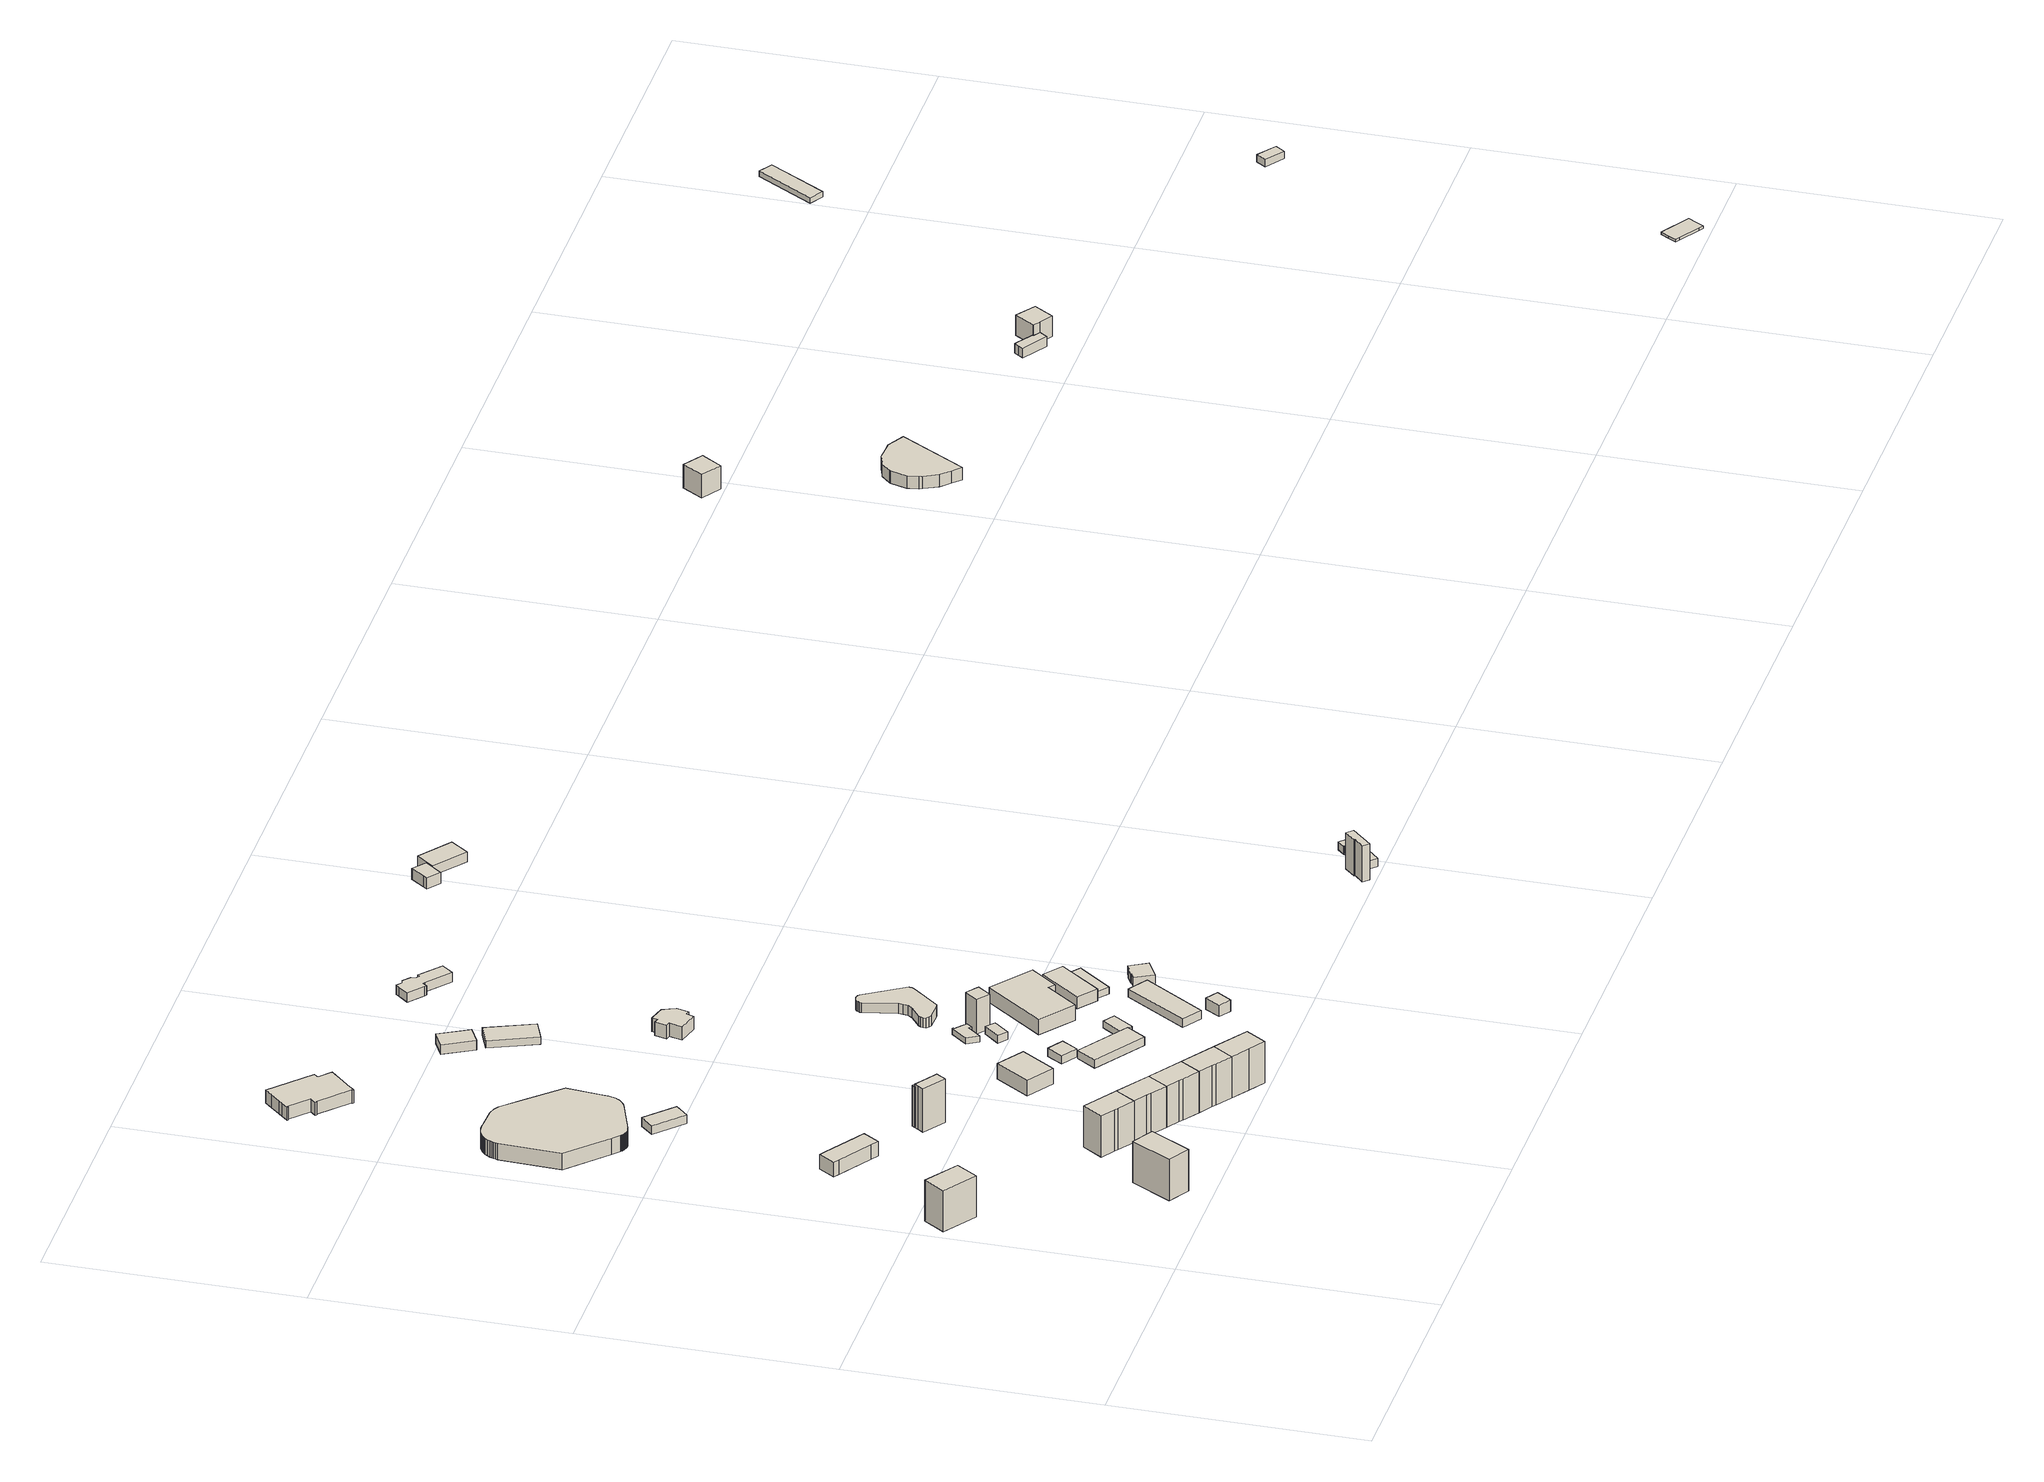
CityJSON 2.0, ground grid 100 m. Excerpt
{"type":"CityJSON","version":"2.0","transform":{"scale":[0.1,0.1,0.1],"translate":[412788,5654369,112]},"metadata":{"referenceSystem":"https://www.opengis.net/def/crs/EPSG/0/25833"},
"CityObjects":{
"building1":{"type":"Building","attributes":{"Dachtyp_tdc":"tdcGableRoof","Gemeindeschluessel":14612000,"Dachneigung":35.49,"QualitaetDacherkennung":73,"Geometrietyp2DReferenz":"3000","measuredHeight":19.19,"function":"31001_9998","roofType":"3100"},"geometry":[{"type":"Solid","lod":"1","boundaries":[[[[0,1,2,3]],[[4,5,6,7]],[[3,5,4,0]],[[2,6,5,3]],[[1,7,6,2]],[[0,4,7,1]]]]}]},
"building2":{"type":"Building","attributes":{"Dachtyp_tdc":"tdcGableRoof","Gemeindeschluessel":14612000,"Dachneigung":35.24,"QualitaetDacherkennung":85,"Geometrietyp2DReferenz":"3000","measuredHeight":19.18,"function":"31001_9998","roofType":"3100"},"geometry":[{"type":"Solid","lod":"1","boundaries":[[[[8,9,10,11]],[[12,13,14,15]],[[11,13,12,8]],[[10,14,13,11]],[[9,15,14,10]],[[8,12,15,9]]]]}]},
"building3":{"type":"Building","attributes":{"Dachtyp_tdc":"tdcHipRoof","Gemeindeschluessel":14612000,"Dachneigung":44.94,"QualitaetDacherkennung":73,"Geometrietyp2DReferenz":"3000","measuredHeight":8.07,"function":"31001_9998","roofType":"3200"},"geometry":[{"type":"Solid","lod":"1","boundaries":[[[[16,17,18,19,20,21,22,23]],[[24,25,26,27,28,29,30,31]],[[23,25,24,16]],[[22,26,25,23]],[[21,27,26,22]],[[20,28,27,21]],[[19,29,28,20]],[[18,30,29,19]],[[17,31,30,18]],[[16,24,31,17]]]]}]},
"building4":{"type":"Building","attributes":{"Dachtyp_tdc":"tdcFreeFormRoof","Gemeindeschluessel":14612000,"Dachneigung":35.7,"QualitaetDacherkennung":86,"Geometrietyp2DReferenz":"3000","measuredHeight":19.21,"function":"31001_9998","roofType":"5000"},"geometry":[{"type":"Solid","lod":"1","boundaries":[[[[32,33,34,35,36,37]],[[38,39,40,41,42,43]],[[37,39,38,32]],[[36,40,39,37]],[[35,41,40,36]],[[34,42,41,35]],[[33,43,42,34]],[[32,38,43,33]]]]}]},
"building5":{"type":"Building","attributes":{"Dachtyp_tdc":"tdcFreeFormRoof","Gemeindeschluessel":14612000,"Dachneigung":35.64,"QualitaetDacherkennung":87,"Geometrietyp2DReferenz":"3000","measuredHeight":19.23,"function":"31001_9998","roofType":"5000"},"geometry":[{"type":"Solid","lod":"1","boundaries":[[[[44,45,46,33,32,47]],[[48,49,38,43,50,51]],[[47,49,48,44]],[[32,38,49,47]],[[33,43,38,32]],[[46,50,43,33]],[[45,51,50,46]],[[44,48,51,45]]]]}]},
"building6":{"type":"Building","attributes":{"Dachtyp_tdc":"tdcFreeFormRoof","Gemeindeschluessel":14612000,"Dachneigung":10.07,"QualitaetDacherkennung":16,"Geometrietyp2DReferenz":"3000","measuredHeight":8.71,"function":"31001_9998","roofType":"5000"},"geometry":[{"type":"Solid","lod":"1","boundaries":[[[[52,53,54,55,56,57,58,59,60,61,62,63,64,65,66,67,68,69,70,71,72,73,74,75,76,77,78,79,80,81,82,83,84,85,86,87,88,89,90,91,92,93,94,95,96,97,98,99,100,101,102,103,104,105,106,107,108,109,110,111,112,113,114,115]],[[116,117,118,119,120,121,122,123,124,125,126,127,128,129,130,131,132,133,134,135,136,137,138,139,140,141,142,143,144,145,146,147,148,149,150,151,152,153,154,155,156,157,158,159,160,161,162,163,164,165,166,167,168,169,170,171,172,173,174,175,176,177,178,179]],[[115,117,116,52]],[[114,118,117,115]],[[113,119,118,114]],[[112,120,119,113]],[[111,121,120,112]],[[110,122,121,111]],[[109,123,122,110]],[[108,124,123,109]],[[107,125,124,108]],[[106,126,125,107]],[[105,127,126,106]],[[104,128,127,105]],[[103,129,128,104]],[[102,130,129,103]],[[101,131,130,102]],[[100,132,131,101]],[[99,133,132,100]],[[98,134,133,99]],[[97,135,134,98]],[[96,136,135,97]],[[95,137,136,96]],[[94,138,137,95]],[[93,139,138,94]],[[92,140,139,93]],[[91,141,140,92]],[[90,142,141,91]],[[89,143,142,90]],[[88,144,143,89]],[[87,145,144,88]],[[86,146,145,87]],[[85,147,146,86]],[[84,148,147,85]],[[83,149,148,84]],[[82,150,149,83]],[[81,151,150,82]],[[80,152,151,81]],[[79,153,152,80]],[[78,154,153,79]],[[77,155,154,78]],[[76,156,155,77]],[[75,157,156,76]],[[74,158,157,75]],[[73,159,158,74]],[[72,160,159,73]],[[71,161,160,72]],[[70,162,161,71]],[[69,163,162,70]],[[68,164,163,69]],[[67,165,164,68]],[[66,166,165,67]],[[65,167,166,66]],[[64,168,167,65]],[[63,169,168,64]],[[62,170,169,63]],[[61,171,170,62]],[[60,172,171,61]],[[59,173,172,60]],[[58,174,173,59]],[[57,175,174,58]],[[56,176,175,57]],[[55,177,176,56]],[[54,178,177,55]],[[53,179,178,54]],[[52,116,179,53]]]]}]},
"building7":{"type":"Building","attributes":{"Gemeindeschluessel":14612000,"Geometrietyp2DReferenz":"3000","function":"31001_9998","roofType":"9999"},"children":["building7-1","building7-2"]},
"building7-1":{"type":"BuildingPart","attributes":{"Dachtyp_tdc":"tdcPolyFlatRoof","Dachneigung":3.01,"QualitaetDacherkennung":7,"Geometrietyp2DReferenz":"3000","measuredHeight":17.36,"roofType":"2100"},"parents":["building7"],"geometry":[{"type":"Solid","lod":"1","boundaries":[[[[180,181,182,183]],[[184,185,186,187]],[[183,185,184,180]],[[182,186,185,183]],[[181,187,186,182]],[[180,184,187,181]]]]}]},
"building7-2":{"type":"BuildingPart","attributes":{"Dachtyp_tdc":"tdcFreeFormRoof","Dachneigung":50.41,"QualitaetDacherkennung":5,"Geometrietyp2DReferenz":"3000","measuredHeight":19.71,"roofType":"5000"},"parents":["building7"],"geometry":[{"type":"Solid","lod":"1","boundaries":[[[[188,189,190,191,192,193]],[[185,194,195,196,197,186]],[[193,194,185,188]],[[192,195,194,193]],[[191,196,195,192]],[[190,197,196,191]],[[189,186,197,190]],[[188,185,186,189]]]]}]},
"building8":{"type":"Building","attributes":{"Dachtyp_tdc":"tdcGableRoof","Gemeindeschluessel":14612000,"Dachneigung":35.6,"QualitaetDacherkennung":88,"Geometrietyp2DReferenz":"3000","measuredHeight":19.21,"function":"31001_9998","roofType":"3100"},"geometry":[{"type":"Solid","lod":"1","boundaries":[[[[198,46,45,199,200,201]],[[202,203,204,205,51,50]],[[201,203,202,198]],[[200,204,203,201]],[[199,205,204,200]],[[45,51,205,199]],[[46,50,51,45]],[[198,202,50,46]]]]}]},
"building9":{"type":"Building","attributes":{"Dachtyp_tdc":"tdcGableRoof","Gemeindeschluessel":14612000,"Dachneigung":19.76,"QualitaetDacherkennung":87,"Geometrietyp2DReferenz":"3000","measuredHeight":4.37,"function":"31001_9998","roofType":"3100"},"geometry":[{"type":"Solid","lod":"1","boundaries":[[[[206,207,208,209]],[[210,211,212,213]],[[209,211,210,206]],[[208,212,211,209]],[[207,213,212,208]],[[206,210,213,207]]]]}]},
"building10":{"type":"Building","attributes":{"Dachtyp_tdc":"tdcFreeFormRoof","Gemeindeschluessel":14612000,"Dachneigung":35.63,"QualitaetDacherkennung":88,"Geometrietyp2DReferenz":"3000","measuredHeight":19.23,"function":"31001_9998","roofType":"5000"},"geometry":[{"type":"Solid","lod":"1","boundaries":[[[[201,214,215,216,217,198]],[[203,202,218,219,220,221]],[[198,202,203,201]],[[217,218,202,198]],[[216,219,218,217]],[[215,220,219,216]],[[214,221,220,215]],[[201,203,221,214]]]]}]},
"building11":{"type":"Building","attributes":{"Dachtyp_tdc":"tdcFreeFormRoof","Gemeindeschluessel":14612000,"Dachneigung":35.74,"QualitaetDacherkennung":88,"Geometrietyp2DReferenz":"3000","measuredHeight":19.25,"function":"31001_9998","roofType":"5000"},"geometry":[{"type":"Solid","lod":"1","boundaries":[[[[222,223,224,217,216]],[[225,219,218,226,227]],[[216,219,225,222]],[[217,218,219,216]],[[224,226,218,217]],[[223,227,226,224]],[[222,225,227,223]]]]}]},
"building12":{"type":"Building","attributes":{"Dachtyp_tdc":"tdcFreeFormRoof","Gemeindeschluessel":14612000,"Dachneigung":10.03,"QualitaetDacherkennung":33,"Geometrietyp2DReferenz":"3000","measuredHeight":6.34,"function":"31001_9998","roofType":"5000"},"geometry":[{"type":"Solid","lod":"1","boundaries":[[[[228,229,230,231,232,233,234,235,236,237,238,239,240,241,242,243,244,245,246,247]],[[248,249,250,251,252,253,254,255,256,257,258,259,260,261,262,263,264,265,266,267]],[[247,249,248,228]],[[246,250,249,247]],[[245,251,250,246]],[[244,252,251,245]],[[243,253,252,244]],[[242,254,253,243]],[[241,255,254,242]],[[240,256,255,241]],[[239,257,256,240]],[[238,258,257,239]],[[237,259,258,238]],[[236,260,259,237]],[[235,261,260,236]],[[234,262,261,235]],[[233,263,262,234]],[[232,264,263,233]],[[231,265,264,232]],[[230,266,265,231]],[[229,267,266,230]],[[228,248,267,229]]]]}]},
"building13":{"type":"Building","attributes":{"Dachtyp_tdc":"tdcPolyFlatRoof","Gemeindeschluessel":14612000,"Dachneigung":0,"QualitaetDacherkennung":72,"Geometrietyp2DReferenz":"3000","measuredHeight":6.53,"function":"31001_2000","roofType":"1000"},"geometry":[{"type":"Solid","lod":"1","boundaries":[[[[268,269,270,271]],[[272,273,274,275]],[[271,273,272,268]],[[270,274,273,271]],[[269,275,274,270]],[[268,272,275,269]]]]}]},
"building14":{"type":"Building","attributes":{"Dachtyp_tdc":"tdcPolyFlatRoof","Gemeindeschluessel":14612000,"Dachneigung":0,"QualitaetDacherkennung":88,"Geometrietyp2DReferenz":"3000","measuredHeight":3.47,"function":"31001_2000","roofType":"1000"},"geometry":[{"type":"Solid","lod":"1","boundaries":[[[[276,277,278,279]],[[280,281,282,283]],[[279,281,280,276]],[[278,282,281,279]],[[277,283,282,278]],[[276,280,283,277]]]]}]},
"building15":{"type":"Building","attributes":{"Dachtyp_tdc":"tdcPolyFlatRoof","Gemeindeschluessel":14612000,"Dachneigung":3.06,"QualitaetDacherkennung":82,"Geometrietyp2DReferenz":"3000","measuredHeight":3.7,"function":"31001_2000","roofType":"2100"},"geometry":[{"type":"Solid","lod":"1","boundaries":[[[[284,285,286,287]],[[288,289,290,291]],[[287,289,288,284]],[[286,290,289,287]],[[285,291,290,286]],[[284,288,291,285]]]]}]},
"building16":{"type":"Building","attributes":{"Dachtyp_tdc":"tdcPolyFlatRoof","Gemeindeschluessel":14612000,"Dachneigung":9.84,"QualitaetDacherkennung":75,"Geometrietyp2DReferenz":"3000","measuredHeight":3.61,"function":"31001_2000","roofType":"2100"},"geometry":[{"type":"Solid","lod":"1","boundaries":[[[[292,293,294,295]],[[296,297,298,299]],[[295,297,296,292]],[[294,298,297,295]],[[293,299,298,294]],[[292,296,299,293]]]]}]},
"building17":{"type":"Building","attributes":{"Dachtyp_tdc":"tdcPolyFlatRoof","Gemeindeschluessel":14612000,"Dachneigung":2.61,"QualitaetDacherkennung":70,"Geometrietyp2DReferenz":"3000","measuredHeight":2.75,"function":"31001_9998","roofType":"2100"},"geometry":[{"type":"Solid","lod":"1","boundaries":[[[[300,301,302,303,304,305,306,307,308]],[[309,310,311,312,313,314,315,316,317]],[[308,310,309,300]],[[307,311,310,308]],[[306,312,311,307]],[[305,313,312,306]],[[304,314,313,305]],[[303,315,314,304]],[[302,316,315,303]],[[301,317,316,302]],[[300,309,317,301]]]]}]},
"building18":{"type":"Building","attributes":{"Dachtyp_tdc":"tdcPolyFlatRoof","Gemeindeschluessel":14612000,"Dachneigung":7.39,"QualitaetDacherkennung":28,"Geometrietyp2DReferenz":"3000","measuredHeight":4.54,"function":"31001_9998","roofType":"2100"},"geometry":[{"type":"Solid","lod":"1","boundaries":[[[[318,319,320,321]],[[322,323,324,325]],[[321,323,322,318]],[[320,324,323,321]],[[319,325,324,320]],[[318,322,325,319]]]]}]},
"building19":{"type":"Building","attributes":{"Dachtyp_tdc":"tdcPolyFlatRoof","Gemeindeschluessel":14612000,"Dachneigung":0,"QualitaetDacherkennung":87,"Geometrietyp2DReferenz":"3000","measuredHeight":2.83,"function":"31001_2000","roofType":"1000"},"geometry":[{"type":"Solid","lod":"1","boundaries":[[[[326,327,328,329]],[[330,331,332,333]],[[329,331,330,326]],[[328,332,331,329]],[[327,333,332,328]],[[326,330,333,327]]]]}]},
"building20":{"type":"Building","attributes":{"Dachtyp_tdc":"tdcPolyFlatRoof","Gemeindeschluessel":14612000,"Dachneigung":0,"QualitaetDacherkennung":0,"Geometrietyp2DReferenz":"3000","BezugspunktDach":"2000","measuredHeight":3,"function":"31001_9998"},"geometry":[{"type":"Solid","lod":"1","boundaries":[[[[334,335,336,337]],[[338,339,340,341]],[[337,339,338,334]],[[336,340,339,337]],[[335,341,340,336]],[[334,338,341,335]]]]}]},
"building21":{"type":"Building","attributes":{"Dachtyp_tdc":"tdcFreeFormRoof","Gemeindeschluessel":14612000,"Dachneigung":46,"QualitaetDacherkennung":5,"Geometrietyp2DReferenz":"3000","measuredHeight":16.09,"function":"31001_2000","roofType":"5000"},"geometry":[{"type":"Solid","lod":"1","boundaries":[[[[342,343,344,345,346]],[[347,348,349,350,351]],[[346,348,347,342]],[[345,349,348,346]],[[344,350,349,345]],[[343,351,350,344]],[[342,347,351,343]]]]}]},
"building22":{"type":"Building","attributes":{"Dachtyp_tdc":"tdcFreeFormRoof","Gemeindeschluessel":14612000,"Dachneigung":39.69,"QualitaetDacherkennung":11,"Geometrietyp2DReferenz":"3000","measuredHeight":7.53,"function":"31001_9998","roofType":"5000"},"geometry":[{"type":"Solid","lod":"1","boundaries":[[[[352,353,354,355,356,357,358,359,360,361,362]],[[363,364,365,366,367,368,369,370,371,372,373]],[[362,364,363,352]],[[361,365,364,362]],[[360,366,365,361]],[[359,367,366,360]],[[358,368,367,359]],[[357,369,368,358]],[[356,370,369,357]],[[355,371,370,356]],[[354,372,371,355]],[[353,373,372,354]],[[352,363,373,353]]]]}]},
"building23":{"type":"Building","attributes":{"Dachtyp_tdc":"tdcGableRoof","Gemeindeschluessel":14612000,"Dachneigung":19.12,"QualitaetDacherkennung":65,"Geometrietyp2DReferenz":"3000","measuredHeight":5.3,"function":"31001_9998","roofType":"3100"},"geometry":[{"type":"Solid","lod":"1","boundaries":[[[[374,375,376,377]],[[378,379,380,381]],[[377,379,378,374]],[[376,380,379,377]],[[375,381,380,376]],[[374,378,381,375]]]]}]},
"building24":{"type":"Building","attributes":{"Dachtyp_tdc":"tdcPolyFlatRoof","Gemeindeschluessel":14612000,"Dachneigung":0,"QualitaetDacherkennung":76,"Geometrietyp2DReferenz":"3000","measuredHeight":3.54,"function":"31001_2000","roofType":"1000"},"geometry":[{"type":"Solid","lod":"1","boundaries":[[[[382,383,384,385]],[[386,387,388,389]],[[385,387,386,382]],[[384,388,387,385]],[[383,389,388,384]],[[382,386,389,383]]]]}]},
"building25":{"type":"Building","attributes":{"Dachtyp_tdc":"tdcPolyFlatRoof","Gemeindeschluessel":14612000,"Dachneigung":0,"QualitaetDacherkennung":61,"Geometrietyp2DReferenz":"3000","measuredHeight":6.46,"function":"31001_2000","roofType":"1000"},"geometry":[{"type":"Solid","lod":"1","boundaries":[[[[390,391,392,393,394,395]],[[396,397,398,399,400,401]],[[395,397,396,390]],[[394,398,397,395]],[[393,399,398,394]],[[392,400,399,393]],[[391,401,400,392]],[[390,396,401,391]]]]}]},
"building26":{"type":"Building","attributes":{"name":"Pinguin Cafe","Dachtyp_tdc":"tdcPolyFlatRoof","Gemeindeschluessel":14612000,"Dachneigung":0,"QualitaetDacherkennung":32,"Geometrietyp2DReferenz":"3000","measuredHeight":4.13,"function":"31001_2081","roofType":"1000"},"geometry":[{"type":"Solid","lod":"1","boundaries":[[[[402,403,404,405,406,407,408,409,410,411,412,413,414,415,416,417,418,419,420,421,422,423,424,425,426,427]],[[428,429,430,431,432,433,434,435,436,437,438,439,440,441,442,443,444,445,446,447,448,449,450,451,452,453]],[[427,429,428,402]],[[426,430,429,427]],[[425,431,430,426]],[[424,432,431,425]],[[423,433,432,424]],[[422,434,433,423]],[[421,435,434,422]],[[420,436,435,421]],[[419,437,436,420]],[[418,438,437,419]],[[417,439,438,418]],[[416,440,439,417]],[[415,441,440,416]],[[414,442,441,415]],[[413,443,442,414]],[[412,444,443,413]],[[411,445,444,412]],[[410,446,445,411]],[[409,447,446,410]],[[408,448,447,409]],[[407,449,448,408]],[[406,450,449,407]],[[405,451,450,406]],[[404,452,451,405]],[[403,453,452,404]],[[402,428,453,403]]]]}]},
"building27":{"type":"Building","attributes":{"Dachtyp_tdc":"tdcCutGableRoof","Gemeindeschluessel":14612000,"Dachneigung":43.43,"QualitaetDacherkennung":73,"Geometrietyp2DReferenz":"3000","measuredHeight":6.33,"function":"31001_2000","roofType":"9999"},"geometry":[{"type":"Solid","lod":"1","boundaries":[[[[454,455,456,457]],[[458,459,460,461]],[[457,459,458,454]],[[456,460,459,457]],[[455,461,460,456]],[[454,458,461,455]]]]}]},
"building28":{"type":"Building","attributes":{"Dachtyp_tdc":"tdcPolyFlatRoof","Gemeindeschluessel":14612000,"Dachneigung":3.54,"QualitaetDacherkennung":61,"Geometrietyp2DReferenz":"3000","measuredHeight":2.98,"function":"31001_2000","roofType":"2100"},"geometry":[{"type":"Solid","lod":"1","boundaries":[[[[462,463,464,465]],[[466,467,468,469]],[[465,467,466,462]],[[464,468,467,465]],[[463,469,468,464]],[[462,466,469,463]]]]}]},
"building29":{"type":"Building","attributes":{"Dachtyp_tdc":"tdcPolyFlatRoof","Gemeindeschluessel":14612000,"Dachneigung":0,"QualitaetDacherkennung":73,"Geometrietyp2DReferenz":"3000","measuredHeight":3.75,"function":"31001_2000","roofType":"1000"},"geometry":[{"type":"Solid","lod":"1","boundaries":[[[[470,471,472,473,474,475,476,477]],[[478,479,480,481,482,483,484,485]],[[477,479,478,470]],[[476,480,479,477]],[[475,481,480,476]],[[474,482,481,475]],[[473,483,482,474]],[[472,484,483,473]],[[471,485,484,472]],[[470,478,485,471]]]]}]},
"building30":{"type":"Building","attributes":{"name":"Bahnhof Zoo","Dachtyp_tdc":"tdcFreeFormRoof","Gemeindeschluessel":14612000,"Dachneigung":10.5,"QualitaetDacherkennung":42,"Geometrietyp2DReferenz":"3000","measuredHeight":4.32,"function":"31001_9998","roofType":"5000"},"geometry":[{"type":"Solid","lod":"1","boundaries":[[[[486,487,488,489,490,491,492,493,494,495,496,497,498,499,500]],[[501,502,503,504,505,506,507,508,509,510,511,512,513,514,515]],[[500,502,501,486]],[[499,503,502,500]],[[498,504,503,499]],[[497,505,504,498]],[[496,506,505,497]],[[495,507,506,496]],[[494,508,507,495]],[[493,509,508,494]],[[492,510,509,493]],[[491,511,510,492]],[[490,512,511,491]],[[489,513,512,490]],[[488,514,513,489]],[[487,515,514,488]],[[486,501,515,487]]]]}]},
"building31":{"type":"Building","attributes":{"Dachtyp_tdc":"tdcFreeFormRoof","Gemeindeschluessel":14612000,"Dachneigung":66.99,"QualitaetDacherkennung":4,"Geometrietyp2DReferenz":"3000","measuredHeight":17.28,"function":"31001_2000","roofType":"5000"},"geometry":[{"type":"Solid","lod":"1","boundaries":[[[[516,517,518,519,520,521]],[[522,523,524,525,526,527]],[[521,523,522,516]],[[520,524,523,521]],[[519,525,524,520]],[[518,526,525,519]],[[517,527,526,518]],[[516,522,527,517]]]]}]},
"building32":{"type":"Building","attributes":{"Dachtyp_tdc":"tdcFreeFormRoof","Gemeindeschluessel":14612000,"Dachneigung":37.6,"QualitaetDacherkennung":71,"Geometrietyp2DReferenz":"3000","measuredHeight":5.94,"function":"31001_2000","roofType":"5000"},"geometry":[{"type":"Solid","lod":"1","boundaries":[[[[528,529,530,531,532,533,534,535]],[[536,537,538,539,540,541,542,543]],[[535,537,536,528]],[[534,538,537,535]],[[533,539,538,534]],[[532,540,539,533]],[[531,541,540,532]],[[530,542,541,531]],[[529,543,542,530]],[[528,536,543,529]]]]}]},
"building33":{"type":"Building","attributes":{"Dachtyp_tdc":"tdcFreeFormRoof","Gemeindeschluessel":14612000,"Dachneigung":15.51,"QualitaetDacherkennung":83,"Geometrietyp2DReferenz":"3000","measuredHeight":3.83,"function":"31001_2000","roofType":"5000"},"geometry":[{"type":"Solid","lod":"1","boundaries":[[[[544,545,546,547,548,549,550,551,552,553]],[[554,555,556,557,558,559,560,561,562,563]],[[553,555,554,544]],[[552,556,555,553]],[[551,557,556,552]],[[550,558,557,551]],[[549,559,558,550]],[[548,560,559,549]],[[547,561,560,548]],[[546,562,561,547]],[[545,563,562,546]],[[544,554,563,545]]]]}]},
"building34":{"type":"Building","attributes":{"Dachtyp_tdc":"tdcGableRoof","Gemeindeschluessel":14612000,"Dachneigung":14.68,"QualitaetDacherkennung":84,"Geometrietyp2DReferenz":"3000","measuredHeight":4.68,"function":"31001_2000","roofType":"3100"},"geometry":[{"type":"Solid","lod":"1","boundaries":[[[[564,565,566,567]],[[568,569,570,571]],[[567,569,568,564]],[[566,570,569,567]],[[565,571,570,566]],[[564,568,571,565]]]]}]},
"building35":{"type":"Building","attributes":{"Dachtyp_tdc":"tdcTentRoof","Gemeindeschluessel":14612000,"Dachneigung":25.18,"QualitaetDacherkennung":36,"Geometrietyp2DReferenz":"3000","measuredHeight":11.09,"function":"31001_9998","roofType":"3500"},"geometry":[{"type":"Solid","lod":"1","boundaries":[[[[572,573,574,575]],[[576,577,578,579]],[[575,577,576,572]],[[574,578,577,575]],[[573,579,578,574]],[[572,576,579,573]]]]}]},
"building36":{"type":"Building","attributes":{"Erfassungsdatum_Objekt":"2020-12-18","BodenHoehe":113.44,"gemHoehe":0,"BauwerkHoehe":5.17,"Gemeindeschluessel":"14612000","Geometrietyp2DReferenz":"3000","measuredHeight":5.17,"function":"51006_1430"},"geometry":[{"type":"Solid","lod":"1","boundaries":[[[[580,581,582,583,584,585,586,587,588,589,590,591,592,593,594]],[[595,596,597,598,599,600,601,602,603,604,605,606,607,608,609]],[[594,596,595,580]],[[593,597,596,594]],[[592,598,597,593]],[[591,599,598,592]],[[590,600,599,591]],[[589,601,600,590]],[[588,602,601,589]],[[587,603,602,588]],[[586,604,603,587]],[[585,605,604,586]],[[584,606,605,585]],[[583,607,606,584]],[[582,608,607,583]],[[581,609,608,582]],[[580,595,609,581]]]]}]},
"building37":{"type":"Building","attributes":{"Dachtyp_tdc":"tdcHipAndGableRoof","Gemeindeschluessel":14612000,"Dachneigung":24.4,"QualitaetDacherkennung":52,"Geometrietyp2DReferenz":"3000","measuredHeight":4.62,"function":"31001_9998","roofType":"5000"},"geometry":[{"type":"Solid","lod":"1","boundaries":[[[[610,611,612,613,614,615,616]],[[617,618,619,620,621,622,623]],[[616,618,617,610]],[[615,619,618,616]],[[614,620,619,615]],[[613,621,620,614]],[[612,622,621,613]],[[611,623,622,612]],[[610,617,623,611]]]]}]},
"building38":{"type":"Building","attributes":{"Dachtyp_tdc":"tdcFreeFormRoof","Gemeindeschluessel":14612000,"Dachneigung":50.6,"QualitaetDacherkennung":56,"Geometrietyp2DReferenz":"3000","measuredHeight":10.42,"function":"31001_9998","roofType":"5000"},"geometry":[{"type":"Solid","lod":"1","boundaries":[[[[624,625,626,627,628,629]],[[618,630,631,632,620,619]],[[629,630,618,624]],[[628,631,630,629]],[[627,632,631,628]],[[626,620,632,627]],[[625,619,620,626]],[[624,618,619,625]]]]}]},
"building39":{"type":"Building","attributes":{"Erfassungsdatum_Objekt":"2020-12-18","BodenHoehe":112.76,"gemHoehe":0,"BauwerkHoehe":1,"Breite":7.5,"Gemeindeschluessel":"14612000","Geometrietyp2DReferenz":"3000","measuredHeight":1,"function":"53001_1800"},"geometry":[{"type":"Solid","lod":"1","boundaries":[[[[633,634,635,636,637,638,639,640,641,642]],[[643,644,645,646,647,648,649,650,651,652]],[[642,644,643,633]],[[641,645,644,642]],[[640,646,645,641]],[[639,647,646,640]],[[638,648,647,639]],[[637,649,648,638]],[[636,650,649,637]],[[635,651,650,636]],[[634,652,651,635]],[[633,643,652,634]]]]}]},
"building40":{"type":"Building","attributes":{"Dachtyp_tdc":"tdcPolyFlatRoof","Gemeindeschluessel":14612000,"Dachneigung":3,"QualitaetDacherkennung":81,"Geometrietyp2DReferenz":"3000","measuredHeight":2.41,"function":"31001_2000","roofType":"2100"},"geometry":[{"type":"Solid","lod":"1","boundaries":[[[[653,654,655,656]],[[657,658,659,660]],[[656,658,657,653]],[[655,659,658,656]],[[654,660,659,655]],[[653,657,660,654]]]]}]},
"building41":{"type":"Building","attributes":{"Dachtyp_tdc":"tdcPolyFlatRoof","Gemeindeschluessel":14612000,"Dachneigung":0,"QualitaetDacherkennung":57,"Geometrietyp2DReferenz":"3000","measuredHeight":3.11,"function":"31001_9998","roofType":"1000"},"geometry":[{"type":"Solid","lod":"1","boundaries":[[[[661,662,663,664]],[[665,666,667,668]],[[664,666,665,661]],[[663,667,666,664]],[[662,668,667,663]],[[661,665,668,662]]]]}]}
},
"vertices":[
[56,957,210],[0,873,210],[133,784,210],[189,869,210],[56,957,37],[189,869,37],[133,784,37],[0,873,37],
[401,130,224],[488,80,224],[581,241,224],[493,291,224],[401,130,50],[493,291,50],[581,241,50],[488,80,50],
[441,1262,92],[472,1242,92],[513,1306,92],[482,1325,92],[350,1410,92],[327,1424,92],[286,1360,92],[309,1346,92],[441,1262,31],[309,1346,31],[286,1360,31],[327,1424,31],[350,1410,31],[482,1325,31],[513,1306,31],[472,1242,31],
[775,360,222],[829,441,222],[695,529,222],[642,448,222],[696,413,222],[711,403,222],[775,360,48],[711,403,48],[696,413,48],[642,448,48],[695,529,48],[829,441,48],
[844,315,222],[907,273,222],[960,354,222],[828,326,222],[844,315,48],[828,326,48],[960,354,48],[907,273,48],
[315,2141,95],[318,2142,95],[322,2143,95],[327,2144,95],[401,2171,95],[479,2200,95],[488,2205,95],[494,2209,95],[496,2210,95],[502,2215,95],[508,2220,95],[513,2226,95],[516,2231,95],[517,2233,95],[521,2239,95],[523,2245,95],[526,2252,95],[528,2259,95],[529,2265,95],[530,2272,95],[533,2306,95],[545,2436,95],[418,2570,95],[365,2627,95],[359,2633,95],[353,2638,95],[344,2643,95],[335,2648,95],[325,2652,95],[315,2655,95],[300,2658,95],[285,2658,95],[216,2661,95],[206,2661,95],[198,2661,95],[188,2660,95],[179,2658,95],[172,2656,95],[162,2653,95],[155,2649,95],[149,2646,95],[142,2642,95],[136,2637,95],[130,2632,95],[125,2626,95],[117,2615,95],[110,2604,95],[106,2596,95],[104,2589,95],[102,2581,95],[100,2573,95],[91,2328,95],[243,2182,95],[270,2156,95],[274,2153,95],[277,2151,95],[280,2149,95],[284,2147,95],[288,2145,95],[292,2144,95],[297,2142,95],[301,2142,95],[305,2141,95],[310,2141,95],[315,2141,27],[310,2141,27],[305,2141,27],[301,2142,27],[297,2142,27],[292,2144,27],[288,2145,27],[284,2147,27],[280,2149,27],[277,2151,27],[274,2153,27],[270,2156,27],[243,2182,27],[91,2328,27],[100,2573,27],[102,2581,27],[104,2589,27],[106,2596,27],[110,2604,27],[117,2615,27],[125,2626,27],[130,2632,27],[136,2637,27],[142,2642,27],[149,2646,27],[155,2649,27],[162,2653,27],[172,2656,27],[179,2658,27],[188,2660,27],[198,2661,27],[206,2661,27],[216,2661,27],[285,2658,27],[300,2658,27],[315,2655,27],[325,2652,27],[335,2648,27],[344,2643,27],[353,2638,27],[359,2633,27],[365,2627,27],[418,2570,27],[545,2436,27],[533,2306,27],[530,2272,27],[529,2265,27],[528,2259,27],[526,2252,27],[523,2245,27],[521,2239,27],[517,2233,27],[516,2231,27],[513,2226,27],[508,2220,27],[502,2215,27],[496,2210,27],[494,2209,27],[488,2205,27],[479,2200,27],[401,2171,27],[327,2144,27],[322,2143,27],[318,2142,27],
[753,1145,204],[707,1176,204],[699,1164,204],[745,1133,204],[753,1145,32],[745,1133,32],[699,1164,32],[707,1176,32],
[745,1133,216],[699,1164,216],[690,1149,216],[674,1127,216],[763,1067,216],[788,1105,216],[788,1105,32],[763,1067,32],[674,1127,32],[690,1149,32],
[1092,267,222],[959,239,222],[975,228,222],[1039,186,222],[1092,267,48],[1039,186,48],[975,228,48],[959,239,48],
[460,2127,66],[413,2077,66],[521,1974,66],[568,2024,66],[460,2127,29],[568,2024,29],[521,1974,29],[413,2077,29],
[1093,150,222],[1108,140,222],[1171,98,222],[1225,179,222],[1225,179,48],[1171,98,48],[1108,140,48],[1093,150,48],
[1240,53,222],[1306,9,222],[1359,90,222],[1240,53,48],[1359,90,48],[1306,9,48],
[232,3291,90],[343,3186,90],[340,3183,90],[345,3179,90],[350,3185,90],[366,3201,90],[377,3213,90],[447,3287,90],[401,3330,90],[415,3345,90],[262,3488,90],[234,3458,90],[200,3421,90],[185,3405,90],[162,3381,90],[167,3378,90],[170,3382,90],[243,3313,90],[223,3291,90],[228,3287,90],[232,3291,35],[228,3287,35],[223,3291,35],[243,3313,35],[170,3382,35],[167,3378,35],[162,3381,35],[185,3405,35],[200,3421,35],[234,3458,35],[262,3488,35],[415,3345,35],[401,3330,35],[447,3287,35],[377,3213,35],[366,3201,35],[350,3185,35],[345,3179,35],[340,3183,35],[343,3186,35],
[1120,755,102],[1209,891,102],[1103,961,102],[1013,825,102],[1120,755,37],[1013,825,37],[1103,961,37],[1209,891,37],
[1360,783,76],[1298,822,76],[1258,759,76],[1321,720,76],[1360,783,41],[1321,720,41],[1258,759,41],[1298,822,41],
[1512,579,78],[1308,713,78],[1257,636,78],[1461,502,78],[1512,579,43],[1461,502,43],[1257,636,43],[1308,713,43],
[1381,994,71],[1433,1055,71],[1398,1084,71],[1346,1023,71],[1381,994,39],[1346,1023,39],[1398,1084,39],[1433,1055,39],
[1408,1154,66],[1390,1169,66],[1363,1191,66],[1367,1195,66],[1363,1198,66],[1309,1134,66],[1335,1088,66],[1380,1141,66],[1390,1132,66],[1408,1154,40],[1390,1132,40],[1380,1141,40],[1335,1088,40],[1309,1134,40],[1363,1198,40],[1367,1195,40],[1363,1191,40],[1390,1169,40],
[769,2964,70],[832,2846,70],[902,2883,70],[839,3001,70],[769,2964,30],[839,3001,30],[902,2883,30],[832,2846,30],
[1590,649,72],[1542,679,72],[1486,599,72],[1534,568,72],[1590,649,44],[1534,568,44],[1486,599,44],[1542,679,44],
[850,2817,62],[927,2630,62],[1015,2666,62],[938,2853,62],[850,2817,32],[938,2853,32],[1015,2666,32],[927,2630,32],
[1472,1128,188],[1467,1132,188],[1425,1164,188],[1385,1112,188],[1433,1076,188],[1472,1128,42],[1433,1076,42],[1385,1112,42],[1425,1164,42],[1467,1132,42],
[1131,2266,81],[1125,2243,81],[1105,2248,81],[1092,2200,81],[1112,2195,81],[1098,2144,81],[1182,2122,81],[1191,2153,81],[1208,2148,81],[1221,2197,81],[1197,2248,81],[1131,2266,25],[1197,2248,25],[1221,2197,25],[1208,2148,25],[1191,2153,25],[1182,2122,25],[1098,2144,25],[1112,2195,25],[1092,2200,25],[1105,2248,25],[1125,2243,25],
[1812,320,92],[1764,351,92],[1726,292,92],[1773,261,92],[1812,320,44],[1773,261,44],[1726,292,44],[1764,351,44],
[1853,595,80],[1775,645,80],[1616,400,80],[1693,350,80],[1853,595,45],[1693,350,45],[1616,400,45],[1775,645,45],
[1568,791,109],[1663,917,109],[1688,897,109],[1769,1004,109],[1610,1125,109],[1434,893,109],[1568,791,44],[1434,893,44],[1610,1125,44],[1769,1004,44],[1688,897,44],[1663,917,44],
[1396,1287,85],[1467,1284,85],[1480,1287,85],[1570,1398,85],[1574,1407,85],[1575,1417,85],[1572,1426,85],[1477,1576,85],[1470,1581,85],[1463,1584,85],[1455,1585,85],[1447,1584,85],[1440,1581,85],[1433,1576,85],[1429,1570,85],[1425,1562,85],[1424,1555,85],[1452,1424,85],[1452,1406,85],[1447,1386,85],[1436,1369,85],[1387,1330,85],[1380,1322,85],[1378,1311,85],[1380,1301,85],[1387,1292,85],[1396,1287,43],[1387,1292,43],[1380,1301,43],[1378,1311,43],[1380,1322,43],[1387,1330,43],[1436,1369,43],[1447,1386,43],[1452,1406,43],[1452,1424,43],[1424,1555,43],[1425,1562,43],[1429,1570,43],[1433,1576,43],[1440,1581,43],[1447,1584,43],[1455,1585,43],[1463,1584,43],[1470,1581,43],[1477,1576,43],[1572,1426,43],[1575,1417,43],[1574,1407,43],[1570,1398,43],[1480,1287,43],[1467,1284,43],
[1651,805,92],[1725,748,92],[1850,912,92],[1776,968,92],[1651,805,43],[1776,968,43],[1850,912,43],[1725,748,43],
[1835,892,73],[1732,757,73],[1780,719,73],[1885,854,73],[1835,892,45],[1885,854,45],[1780,719,45],[1732,757,45],
[1849,647,85],[1888,574,85],[1964,616,85],[1925,688,85],[1905,677,85],[1903,680,85],[1869,662,85],[1871,659,85],[1849,647,48],[1871,659,48],[1869,662,48],[1903,680,48],[1905,677,48],[1925,688,48],[1964,616,48],[1888,574,48],
[1285,3056,65],[1323,3102,65],[1236,3174,65],[1229,3165,65],[1215,3177,65],[1212,3193,65],[1183,3218,65],[1169,3214,65],[1147,3231,65],[1135,3216,65],[1103,3177,65],[1164,3128,65],[1170,3123,65],[1183,3139,65],[1191,3134,65],[1285,3056,26],[1191,3134,26],[1183,3139,26],[1170,3123,26],[1164,3128,26],[1103,3177,26],[1135,3216,26],[1147,3231,26],[1169,3214,26],[1183,3218,26],[1212,3193,26],[1215,3177,26],[1229,3165,26],[1236,3174,26],[1323,3102,26],
[2793,35,192],[2815,13,192],[2894,93,192],[2869,118,192],[2827,75,192],[2831,72,192],[2793,35,40],[2831,72,40],[2827,75,40],[2869,118,40],[2894,93,40],[2815,13,40],
[2013,3347,68],[2008,3350,68],[1966,3383,68],[1961,3387,68],[1958,3383,68],[1918,3331,68],[1907,3317,68],[1958,3277,68],[2013,3347,22],[1958,3277,22],[1907,3317,22],[1918,3331,22],[1958,3383,22],[1961,3387,22],[1966,3383,22],[2008,3350,22],
[2893,72,72],[2895,70,72],[2876,50,72],[2917,9,72],[3018,108,72],[3019,107,72],[3043,131,72],[2996,178,72],[2970,152,72],[2972,150,72],[2893,72,38],[2972,150,38],[2970,152,38],[2996,178,38],[3043,131,38],[3019,107,38],[3018,108,38],[2917,9,38],[2876,50,38],[2895,70,38],
[2133,3224,63],[2187,3296,63],[2059,3391,63],[2005,3319,63],[2133,3224,22],[2005,3319,22],[2059,3391,22],[2187,3296,22],
[4907,3143,122],[4854,3061,122],[4933,3010,122],[4986,3092,122],[4907,3143,23],[4986,3092,23],[4933,3010,23],[4854,3061,23],
[5126,2362,66],[5134,2316,66],[5139,2305,66],[5167,2249,66],[5204,2213,66],[5236,2182,66],[5394,2445,66],[5331,2479,66],[5322,2484,66],[5304,2484,66],[5238,2488,66],[5196,2473,66],[5184,2469,66],[5147,2432,66],[5145,2427,66],[5126,2362,14],[5145,2427,14],[5147,2432,14],[5184,2469,14],[5196,2473,14],[5238,2488,14],[5304,2484,14],[5322,2484,14],[5331,2479,14],[5394,2445,14],[5236,2182,14],[5204,2213,14],[5167,2249,14],[5139,2305,14],[5134,2316,14],
[6142,2224,64],[6129,2205,64],[6117,2187,64],[6219,2123,64],[6241,2155,64],[6214,2172,64],[6216,2175,64],[6142,2224,23],[6216,2175,23],[6214,2172,23],[6241,2155,23],[6219,2123,23],[6117,2187,23],[6129,2205,23],
[6216,2175,109],[6214,2172,109],[6241,2155,109],[6292,2122,109],[6343,2200,109],[6266,2252,109],[6266,2252,23],[6343,2200,23],[6292,2122,23],
[7544,110,19],[7561,100,19],[7646,48,19],[7663,38,19],[7682,70,19],[7702,102,19],[7685,113,19],[7600,164,19],[7583,174,19],[7563,142,19],[7544,110,8],[7563,142,8],[7583,174,8],[7600,164,8],[7685,113,8],[7702,102,8],[7682,70,8],[7663,38,8],[7646,48,8],[7561,100,8],
[7041,3183,45],[7179,3410,45],[7125,3443,45],[6987,3216,45],[7041,3183,22],[6987,3216,22],[7125,3443,22],[7179,3410,22],
[7670,1685,46],[7745,1633,46],[7772,1672,46],[7697,1724,46],[7670,1685,15],[7697,1724,15],[7772,1672,15],[7745,1633,15]
]}
